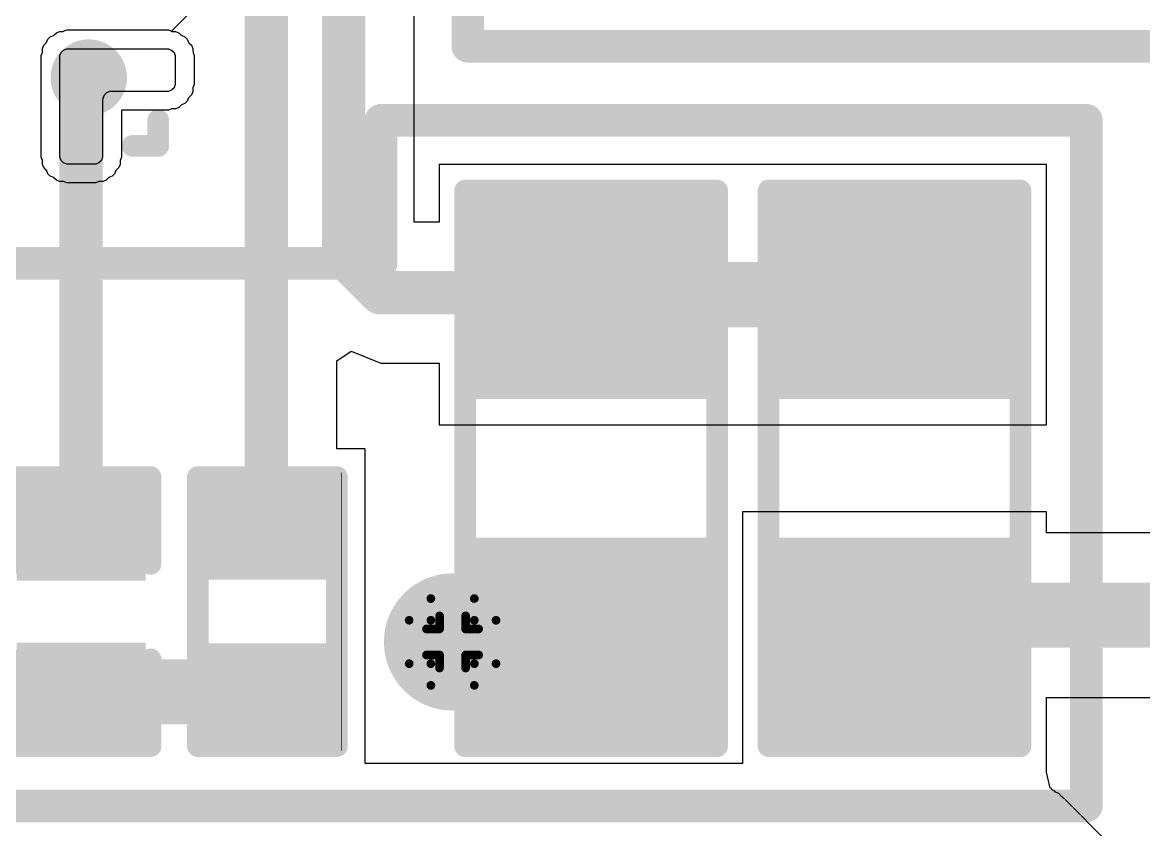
# Model space of a CAD drawing. Header units: inches. Extents: x -4 to 5258, y -4 to 5281.
# Drawn here: x 37.38 to 43.94, y 3.67 to 8.4 of the extents above; entities that cross this region are included whole.
import ezdxf

# ---------------------------------------------------------------- set-up
doc = ezdxf.new("R2010")
doc.units = ezdxf.units.IN
for name, color, linetype in [('Bottom Layer', 5, 'Continuous'), ('Bottom Solder', 6, 'Continuous'), ('Drill Drawing', 1, 'Continuous'), ('Layer 1', 16, 'Continuous'), ('Layer 2', 76, 'Continuous'), ('Top Layer', 1, 'Continuous'), ('Top Overlay', 2, 'Continuous'), ('Top Paste', 8, 'Continuous'), ('Top Solder', 216, 'Continuous'), ('Via Holes', 16, 'Continuous')]:
    doc.layers.add(name, color=color, linetype=linetype)

# ---------------------------------------------------------------- blocks, each defined once
blk = doc.blocks.new('13_WQFN_HR__3_2__31')
at = {"layer": 'Top Layer'}
h = blk.add_hatch(color=1, dxfattribs=at)
edge = h.paths.add_edge_path()
edge.add_arc((0.6937502, -1.19378476), 0.12205462, 0, 360)
at = {"layer": 'Top Paste'}
h = blk.add_hatch(color=8, dxfattribs=at)
edge = h.paths.add_edge_path()
edge.add_arc((0.6937502, -1.19378476), 0.12205462, 0, 360)
at = {"layer": 'Top Solder'}
h = blk.add_hatch(color=216, dxfattribs=at)
edge = h.paths.add_edge_path()
edge.add_arc((0.6937502, -1.19378476), 0.22365462, 0, 360)
at = {"layer": 'Top Layer'}
for p, q in [((0.5249951399999999, -1.06509566), (0.53260752, -1.04671876)), ((0.53260752, -1.04671876), (0.54667404, -1.03265224)), ((0.54667404, -1.03265224), (0.56505094, -1.02503986)), ((0.56505094, -1.02503986), (0.57499758, -1.0250424)), ((0.57499758, -1.0250424), (0.57500012, -1.02503224)), ((0.57500012, -1.02503224), (1.14999516, -1.02503732)), ((1.14999516, -1.02503732), (1.15993926, -1.02503224)), ((1.15993926, -1.02503224), (1.17831616, -1.03264208)), ((1.17831616, -1.03264208), (1.19238268, -1.04670352)), ((1.19238268, -1.04670352), (1.19999506, -1.06508042)), ((0.5249976799999999, -1.0750423), (0.5249951399999999, -1.06509566)), ((0.5249976799999999, -1.6500348), (0.5249976799999999, -1.0750423)), ((1.19999506, -1.06508042), (1.19999252, -1.07502452)), ((1.19999252, -1.07502452), (1.1999976, -1.07502706)), ((1.1999976, -1.07502706), (1.20000268, -1.07503214)), ((1.20000268, -1.07503214), (1.1999976, -1.22503692)), ((1.20000014, -1.23498356), (1.19238776, -1.25336046)), ((1.1999976, -1.22503692), (1.20000014, -1.23498356)), ((0.78342236, -1.29726182), (0.7759573, -1.31528566)), ((0.7972170999999999, -1.28346708), (0.78342236, -1.29726182)), ((0.81524094, -1.27600202), (0.7972170999999999, -1.28346708)), ((0.8249945399999999, -1.2750419), (0.81524094, -1.27600202)), ((1.15000024, -1.27503174), (0.8249945399999999, -1.2750419)), ((1.15000024, -1.27503682), (1.15000024, -1.27503174)), ((1.15994434, -1.27503682), (1.15000024, -1.27503682)), ((1.17832124, -1.26742698), (1.15994434, -1.27503682)), ((1.19238776, -1.25336046), (1.17832124, -1.26742698)), ((0.7759573, -1.31528566), (0.77499718, -1.3250418)), ((0.77499718, -1.3250418), (0.77499718, -1.32503926)), ((0.77499718, -1.32503926), (0.77499972, -1.6500348)), ((0.5249976799999999, -1.65003734), (0.5249976799999999, -1.6500348)), ((0.5249976799999999, -1.65998144), (0.5249976799999999, -1.65003734)), ((0.53260752, -1.67835834), (0.5249976799999999, -1.65998144)), ((0.54667404, -1.69242486), (0.53260752, -1.67835834)), ((0.56505094, -1.7000347), (0.54667404, -1.69242486)), ((0.57499504, -1.7000347), (0.56505094, -1.7000347)), ((0.72500236, -1.7000347), (0.57499504, -1.7000347)), ((0.73494646, -1.7000347), (0.72500236, -1.7000347)), ((0.72500236, -1.7000347), (0.72500236, -1.7000347)), ((0.75332336, -1.69242486), (0.73494646, -1.7000347)), ((0.76738988, -1.67835834), (0.75332336, -1.69242486)), ((0.7750022599999999, -1.65998144), (0.76738988, -1.67835834)), ((0.77499972, -1.6500348), (0.7750022599999999, -1.65998144))]:
    blk.add_line(p, q, dxfattribs=at)
at = {"layer": 'Top Overlay'}
for points in [[(1.10000288, -1.59330644, 0.127, 0.127, 0), (1.10000288, -1.44329658, 0.127, 0.127, 0)], [(0.9500057199999999, -1.59329882, 0.127, 0.127, 0), (1.10000288, -1.59330644, 0.127, 0.127, 0)]]:
    blk.add_lwpolyline(points, format="xyseb", dxfattribs=at)
for points in [[(1.06825288, -1.44329658, 0.0635, 0.0635, 1), (1.13175288, -1.44329658, 0.0635, 0.0635, 1)], [(0.9182557199999999, -1.59329882, 0.0635, 0.0635, 1), (0.98175572, -1.59329882, 0.0635, 0.0635, 1)], [(1.06825288, -1.59330644, 0.0635, 0.0635, 1), (1.13175288, -1.59330644, 0.0635, 0.0635, 1)], [(1.06825288, -1.59330644, 0.0635, 0.0635, 1), (1.13175288, -1.59330644, 0.0635, 0.0635, 1)]]:
    blk.add_lwpolyline(points, format="xyseb", close=True, dxfattribs=at)
at = {"layer": 'Top Solder'}
for p, q in [((1.17828822, -0.92267278), (5220.67629472, 5271.62100868)), ((0.54668166, -0.92268294), (0.5650788800000001, -0.9150680199999999)), ((0.5650788800000001, -0.9150680199999999), (0.5749747199999999, -0.91507056)), ((0.5749747199999999, -0.91507056), (0.57500012, -0.9150604)), ((0.57500012, -0.9150604), (1.14993928, -0.91506548)), ((1.14993928, -0.91506548), (1.15988338, -0.9150604)), ((1.15988338, -0.9150604), (1.17828822, -0.92267278)), ((0.4472279599999999, -0.9873487999999999), (0.45484542, -0.9689566599999999)), ((0.45484542, -0.9689566599999999), (0.46891194, -0.9548901399999999)), ((0.46891194, -0.9548901399999999), (0.48730408, -0.94727268)), ((0.48730408, -0.94727268), (0.4873091599999999, -0.94725744)), ((0.4873091599999999, -0.94725744), (0.48914304, -0.9464979799999998)), ((0.48914304, -0.9464979799999998), (0.4905247999999999, -0.94511622)), ((0.4905247999999999, -0.94511622), (0.50458878, -0.9310522400000001)), ((0.50458878, -0.9310522400000001), (0.52296314, -0.9234398599999999)), ((0.52296314, -0.9234398599999999), (0.5448427, -0.9234398599999999)), ((0.5448427, -0.9234398599999999), (0.54667404, -0.9226803999999998)), ((0.54667404, -0.9226803999999998), (0.54668166, -0.92268294)), ((1.17828822, -0.92267278), (1.17829584, -0.92267024)), ((1.17829584, -0.92267024), (1.18012972, -0.9234296999999999)), ((1.18012972, -0.9234296999999999), (1.20201436, -0.92342716)), ((1.20201436, -0.92342716), (1.22039126, -0.931037)), ((1.22039126, -0.931037), (1.23445778, -0.9451009799999999)), ((1.23445778, -0.9451009799999999), (1.2344654, -0.9451009799999999)), ((1.2344654, -0.9451009799999999), (1.23584208, -0.94647766)), ((1.23584208, -0.94647766), (1.23766072, -0.9472295)), ((1.23766072, -0.9472295), (1.23767088, -0.9472523599999999)), ((1.23767088, -0.9472523599999999), (1.25606302, -0.95486728)), ((1.25606302, -0.95486728), (1.27013208, -0.96892872)), ((1.27013208, -0.96892872), (1.2777597, -0.9873310199999998)), ((0.4150233, -1.0651236), (0.42263822, -1.04672638)), ((0.42263568, -1.04671876), (0.4233951399999999, -1.04488742)), ((0.42263822, -1.04672638), (0.42263568, -1.04671876)), ((0.4233951399999999, -1.0230104), (0.43100752, -1.0046335)), ((0.4233951399999999, -1.04488742), (0.4233951399999999, -1.0230104)), ((0.43100752, -1.0046335), (0.4450715, -0.99056952)), ((0.4450715, -0.99056952), (0.44645326, -0.9891877599999999)), ((0.44645326, -0.9891877599999999), (0.44721272, -0.98735388)), ((0.44721272, -0.98735388), (0.4472279599999999, -0.9873487999999999)), ((1.2777597, -0.9873310199999998), (1.27777748, -0.9873386399999999)), ((1.27777748, -0.9873386399999999), (1.2785344, -0.98916744)), ((1.2785344, -0.98916744), (1.27991362, -0.99054666)), ((1.27991362, -0.99054666), (1.27991362, -0.9905491999999999)), ((1.27991362, -0.9905491999999999), (1.29398268, -1.00461826)), ((1.29398268, -1.00461826), (1.30159506, -1.02299262)), ((1.30159506, -1.02299262), (1.30159506, -1.03710232)), ((1.30159506, -1.03710232), (1.30432556, -1.04024938)), ((1.30432556, -1.04024938), (1.30364484, -1.0498328)), ((0.41502584, -1.07507024), (0.4150233, -1.0651236)), ((0.41502584, -1.6500348), (0.41502584, -1.07507024)), ((1.30364484, -1.0498328), (1.3099669, -1.06510836)), ((1.3099669, -1.06510836), (1.30996436, -1.07500674)), ((1.30996436, -1.07500674), (1.30997452, -1.07503214)), ((1.30997452, -1.07503468), (1.30996944, -1.22501152)), ((1.30997452, -1.07503214), (1.30997452, -1.07503214)), ((1.30997452, -1.07503214), (1.30997452, -1.07503468)), ((1.30997198, -1.23495562), (1.30235706, -1.25335284)), ((1.30996944, -1.22501152), (1.30997198, -1.23495562)), ((1.27853694, -1.31090416), (1.27778256, -1.31272534)), ((1.2799187, -1.3095224), (1.27853694, -1.31090416)), ((1.29398776, -1.29544572), (1.2799187, -1.30951478)), ((1.2799187, -1.30951478), (1.2799187, -1.3095224)), ((1.30160014, -1.27706882), (1.29398776, -1.29544572)), ((1.3023596, -1.25336046), (1.30160014, -1.2551918)), ((1.30160014, -1.2551918), (1.30160014, -1.27706882)), ((1.30235706, -1.25335284), (1.3023596, -1.25336046)), ((1.18015258, -1.37663936), (1.17832124, -1.37739882)), ((1.20201944, -1.3766419), (1.18015258, -1.37663936)), ((1.22039634, -1.36903206), (1.20201944, -1.3766419)), ((1.23446794, -1.354963), (1.22039634, -1.36903206)), ((1.23447048, -1.354963), (1.23446794, -1.354963)), ((1.23587256, -1.35356092), (1.23447048, -1.354963)), ((1.25608334, -1.34518908), (1.23587256, -1.35356092)), ((1.27014986, -1.33112256), (1.25608334, -1.34518908)), ((1.27776732, -1.31273042), (1.27014986, -1.33112256)), ((1.27778256, -1.31272534), (1.27776732, -1.31273042)), ((1.14998754, -1.38500358), (0.8849690199999999, -1.3850112)), ((0.8849690199999999, -1.3850112), (0.88497156, -1.65000686)), ((1.15000024, -1.38500866), (1.14998754, -1.38500358)), ((1.15994434, -1.38500866), (1.15000024, -1.38500866)), ((1.1783187, -1.37739882), (1.15994434, -1.38500866)), ((1.17832124, -1.37739882), (1.1783187, -1.37739882)), ((0.41502584, -1.65003734), (0.41502584, -1.6500348)), ((0.41502584, -1.65998144), (0.41502584, -1.65003734)), ((0.42263568, -1.6783558), (0.41502584, -1.65998144)), ((0.42263568, -1.67835834), (0.42263568, -1.6783558)), ((0.4233951399999999, -1.68018968), (0.42263568, -1.67835834)), ((0.4233926, -1.70205654), (0.4233951399999999, -1.68018968)), ((0.43100244, -1.72043344), (0.4233926, -1.70205654)), ((0.8766022599999999, -1.7020667), (0.8689898799999999, -1.7204436)), ((0.8773617199999999, -1.67835834), (0.8766022599999999, -1.68018968)), ((0.8766022599999999, -1.68018968), (0.8766022599999999, -1.7020667)), ((0.8849740999999999, -1.6599535), (0.87735918, -1.67835072)), ((0.87735918, -1.67835072), (0.8773617199999999, -1.67835834)), ((0.88497156, -1.65000686), (0.88497156, -1.65000686)), ((0.88497156, -1.65000686), (0.8849740999999999, -1.6599535)), ((0.4450765799999999, -1.73451012), (0.43100244, -1.72043344)), ((0.4450765799999999, -1.73452028), (0.4450765799999999, -1.73451012)), ((0.44647866, -1.73592236), (0.4450765799999999, -1.73452028)), ((0.45484542, -1.75612044), (0.44647866, -1.73592236)), ((0.46891194, -1.77018696), (0.45484542, -1.75612044)), ((0.84515198, -1.75612044), (0.83108546, -1.77018696)), ((0.85276944, -1.7377283), (0.84515198, -1.75612044)), ((0.85278468, -1.73772322), (0.85276944, -1.7377283)), ((0.8535390599999999, -1.73590204), (0.85278468, -1.73772322)), ((0.85492082, -1.73452028), (0.8535390599999999, -1.73590204)), ((0.8689898799999999, -1.7204436), (0.85492082, -1.73451266)), ((0.85492082, -1.73451266), (0.85492082, -1.73452028)), ((0.48911002, -1.77855372), (0.46891194, -1.77018696)), ((0.4905121, -1.7799558), (0.48911002, -1.77855372)), ((0.49052226, -1.7799558), (0.4905121, -1.7799558)), ((0.50459894, -1.79402994), (0.49052226, -1.7799558)), ((0.52297584, -1.80163978), (0.50459894, -1.79402994)), ((0.5448427, -1.80163724), (0.52297584, -1.80163978)), ((0.54667404, -1.8023967), (0.5448427, -1.80163724)), ((0.54667658, -1.8023967), (0.54667404, -1.8023967)), ((0.56505094, -1.81000654), (0.54667658, -1.8023967)), ((0.73494646, -1.81000654), (0.56505094, -1.81000654)), ((0.7533208199999999, -1.8023967), (0.73494646, -1.81000654)), ((0.75332336, -1.8023967), (0.7533208199999999, -1.8023967)), ((0.7551547, -1.80163724), (0.75332336, -1.8023967)), ((0.77702156, -1.80163978), (0.7551547, -1.80163724)), ((0.7953984599999999, -1.79402994), (0.77702156, -1.80163978)), ((0.8094700599999999, -1.77996088), (0.7953984599999999, -1.79402994)), ((0.8094726, -1.77996088), (0.8094700599999999, -1.77996088)), ((0.81087468, -1.7785588), (0.8094726, -1.77996088)), ((0.83108546, -1.77018696), (0.81087468, -1.7785588))]:
    blk.add_line(p, q, dxfattribs=at)
blk = doc.blocks.new('RES_0805_162')
at = {"layer": 'Top Layer'}
for points in [[(-1.52399746, 0.635), (-0.50799746, 0.635), (-0.50799746, -0.635), (-1.52399746, -0.635)], [(0.50800254, 0.635), (1.52400254, 0.635), (1.52400254, -0.635), (0.50800254, -0.635)]]:
    blk.add_hatch(color=1, dxfattribs=at).paths.add_polyline_path(points)
at = {"layer": 'Top Paste'}
for points in [[(-1.52399746, 0.635), (-0.50799746, 0.635), (-0.50799746, -0.635), (-1.52399746, -0.635)], [(0.50800254, 0.635), (1.52400254, 0.635), (1.52400254, -0.635), (0.50800254, -0.635)]]:
    blk.add_hatch(color=8, dxfattribs=at).paths.add_polyline_path(points)
at = {"layer": 'Top Solder'}
for points in [[(-1.62559746, 0.7366), (-0.40639746, 0.7366), (-0.40639746, -0.7366), (-1.62559746, -0.7366)], [(0.40640254, 0.7366), (1.62560254, 0.7366), (1.62560254, -0.7366), (0.40640254, -0.7366)]]:
    blk.add_hatch(color=216, dxfattribs=at).paths.add_polyline_path(points)
at = {"layer": 'Top Overlay'}
for points in [[(-1.62559492, 0.7366, 0.127, 0.127, 0), (-1.62559492, -0.7366, 0.127, 0.127, 0)], [(-1.62559492, 0.7366, 0.127, 0.127, 0), (1.62560254, 0.7366, 0.127, 0.127, 0)], [(1.62560254, 0.7366, 0.127, 0.127, 0), (1.62560254, -0.7366, 0.127, 0.127, 0)], [(-1.62559492, -0.7366, 0.127, 0.127, 0), (1.62560254, -0.7366, 0.127, 0.127, 0)]]:
    blk.add_lwpolyline(points, format="xyseb", dxfattribs=at)
for points in [[(-1.65734492, 0.7366, 0.0635, 0.0635, 1), (-1.59384492, 0.7366, 0.0635, 0.0635, 1)], [(-1.65734492, 0.7366, 0.0635, 0.0635, 1), (-1.59384492, 0.7366, 0.0635, 0.0635, 1)], [(1.59385254, 0.7366, 0.0635, 0.0635, 1), (1.65735254, 0.7366, 0.0635, 0.0635, 1)], [(1.59385254, 0.7366, 0.0635, 0.0635, 1), (1.65735254, 0.7366, 0.0635, 0.0635, 1)], [(-1.65734492, -0.7366, 0.0635, 0.0635, 1), (-1.59384492, -0.7366, 0.0635, 0.0635, 1)], [(-1.65734492, -0.7366, 0.0635, 0.0635, 1), (-1.59384492, -0.7366, 0.0635, 0.0635, 1)], [(1.59385254, -0.7366, 0.0635, 0.0635, 1), (1.65735254, -0.7366, 0.0635, 0.0635, 1)], [(1.59385254, -0.7366, 0.0635, 0.0635, 1), (1.65735254, -0.7366, 0.0635, 0.0635, 1)]]:
    blk.add_lwpolyline(points, format="xyseb", close=True, dxfattribs=at)
blk = doc.blocks.new('R___0402_164')
at = {"layer": 'Top Layer'}
for points in [[(-0.69849746, -0.3175), (-0.69849746, 0.3175), (-0.24129746, 0.3175), (-0.24129746, -0.3175)], [(0.2412999999999999, -0.3175), (0.2413, 0.3175), (0.6985, 0.3175), (0.6985, -0.3175)]]:
    blk.add_hatch(color=1, dxfattribs=at).paths.add_polyline_path(points)
at = {"layer": 'Top Paste'}
for points in [[(-0.69849746, -0.3175), (-0.69849746, 0.3175), (-0.24129746, 0.3175), (-0.24129746, -0.3175)], [(0.2412999999999999, -0.3175), (0.2413, 0.3175), (0.6985, 0.3175), (0.6985, -0.3175)]]:
    blk.add_hatch(color=8, dxfattribs=at).paths.add_polyline_path(points)
at = {"layer": 'Top Solder'}
for points in [[(-0.7534986199999999, -0.37250116), (-0.7534986199999999, 0.37250116), (-0.1862962999999999, 0.37250116), (-0.1862963, -0.37250116)], [(0.1862988399999999, -0.37250116), (0.18629884, 0.37250116), (0.75350116, 0.37250116), (0.75350116, -0.37250116)]]:
    blk.add_hatch(color=216, dxfattribs=at).paths.add_polyline_path(points)
at = {"layer": 'Top Overlay'}
for points in [[(-0.7874, 0.4064, 0.127, 0.127, 0), (-0.7874, -0.4064, 0.127, 0.127, 0)], [(-0.7874, 0.4064, 0.127, 0.127, 0), (0.7874050799999999, 0.40639746, 0.127, 0.127, 0)], [(0.7874050799999999, 0.40639746, 0.127, 0.127, 0), (0.78740254, -0.40640254, 0.127, 0.127, 0)], [(-0.7874, -0.4064, 0.127, 0.127, 0), (0.78740254, -0.40640254, 0.127, 0.127, 0)], [(0.8128, -0.4317974599999999, 0.0032258, 0.0032258, 0), (-0.8127974599999999, -0.43180508, 0.0032258, 0.0032258, 0)]]:
    blk.add_lwpolyline(points, format="xyseb", dxfattribs=at)
for points in [[(-0.8191499999999999, 0.4064, 0.0635, 0.0635, 1), (-0.7556499999999999, 0.4064, 0.0635, 0.0635, 1)], [(-0.8191499999999999, 0.4064, 0.0635, 0.0635, 1), (-0.7556499999999999, 0.4064, 0.0635, 0.0635, 1)], [(0.75565508, 0.40639746, 0.0635, 0.0635, 1), (0.8191550799999999, 0.40639746, 0.0635, 0.0635, 1)], [(0.75565508, 0.40639746, 0.0635, 0.0635, 1), (0.8191550799999999, 0.40639746, 0.0635, 0.0635, 1)], [(-0.8191499999999999, -0.4064, 0.0635, 0.0635, 1), (-0.7556499999999999, -0.4064, 0.0635, 0.0635, 1)], [(-0.8191499999999999, -0.4064, 0.0635, 0.0635, 1), (-0.7556499999999999, -0.4064, 0.0635, 0.0635, 1)], [(0.75565254, -0.40640254, 0.0635, 0.0635, 1), (0.8191525399999998, -0.40640254, 0.0635, 0.0635, 1)], [(0.75565254, -0.40640254, 0.0635, 0.0635, 1), (0.8191525399999998, -0.40640254, 0.0635, 0.0635, 1)], [(-0.8136026399999999, -0.43180508, 0.0016129, 0.0016129, 1), (-0.81199228, -0.43180508, 0.0016129, 0.0016129, 1)], [(0.8119948199999999, -0.4317974599999999, 0.0016129, 0.0016129, 1), (0.81360518, -0.4317974599999999, 0.0016129, 0.0016129, 1)]]:
    blk.add_lwpolyline(points, format="xyseb", close=True, dxfattribs=at)
blk = doc.blocks.new('RES_0805_165')
at = {"layer": 'Top Layer'}
for points in [[(-1.52399746, 0.635), (-0.50799746, 0.635), (-0.50799746, -0.635), (-1.52399746, -0.635)], [(0.50799746, 0.635), (1.52399746, 0.635), (1.52399746, -0.635), (0.50799746, -0.635)]]:
    blk.add_hatch(color=1, dxfattribs=at).paths.add_polyline_path(points)
at = {"layer": 'Top Paste'}
for points in [[(-1.52399746, 0.635), (-0.50799746, 0.635), (-0.50799746, -0.635), (-1.52399746, -0.635)], [(0.50799746, 0.635), (1.52399746, 0.635), (1.52399746, -0.635), (0.50799746, -0.635)]]:
    blk.add_hatch(color=8, dxfattribs=at).paths.add_polyline_path(points)
at = {"layer": 'Top Solder'}
for points in [[(-1.62559746, 0.7366), (-0.40639746, 0.7366), (-0.40639746, -0.7366), (-1.62559746, -0.7366)], [(0.40639746, 0.7366), (1.62559746, 0.7366), (1.62559746, -0.7366), (0.40639746, -0.7366)]]:
    blk.add_hatch(color=216, dxfattribs=at).paths.add_polyline_path(points)
at = {"layer": 'Top Overlay'}
for points in [[(-1.6256, 0.7365974599999999, 0.127, 0.127, 0), (1.62560254, 0.7366, 0.127, 0.127, 0)], [(-1.6256, -0.73660254, 0.127, 0.127, 0), (-1.6256, 0.7365974599999999, 0.127, 0.127, 0)], [(1.62560254, -0.7366, 0.127, 0.127, 0), (1.62560254, 0.7366, 0.127, 0.127, 0)], [(-1.6256, -0.73660254, 0.127, 0.127, 0), (1.62560254, -0.7366, 0.127, 0.127, 0)]]:
    blk.add_lwpolyline(points, format="xyseb", dxfattribs=at)
for points in [[(-1.65735, 0.7365974599999999, 0.0635, 0.0635, 1), (-1.59385, 0.7365974599999999, 0.0635, 0.0635, 1)], [(-1.65735, 0.7365974599999999, 0.0635, 0.0635, 1), (-1.59385, 0.7365974599999999, 0.0635, 0.0635, 1)], [(1.59385254, 0.7366, 0.0635, 0.0635, 1), (1.65735254, 0.7366, 0.0635, 0.0635, 1)], [(1.59385254, 0.7366, 0.0635, 0.0635, 1), (1.65735254, 0.7366, 0.0635, 0.0635, 1)], [(-1.65735, -0.73660254, 0.0635, 0.0635, 1), (-1.59385, -0.73660254, 0.0635, 0.0635, 1)], [(-1.65735, -0.73660254, 0.0635, 0.0635, 1), (-1.59385, -0.73660254, 0.0635, 0.0635, 1)], [(1.59385254, -0.7366, 0.0635, 0.0635, 1), (1.65735254, -0.7366, 0.0635, 0.0635, 1)], [(1.59385254, -0.7366, 0.0635, 0.0635, 1), (1.65735254, -0.7366, 0.0635, 0.0635, 1)]]:
    blk.add_lwpolyline(points, format="xyseb", close=True, dxfattribs=at)
blk = doc.blocks.new('C___0402_294')
at = {"layer": 'Top Layer'}
for points in [[(-0.6985, -0.3175025400000001), (-0.6985, 0.31749746), (-0.2413000000000001, 0.31749746), (-0.2412999999999999, -0.3175025399999999)], [(0.2413000000000001, -0.3175), (0.2412999999999999, 0.3174999999999999), (0.6985, 0.3175), (0.6985, -0.3174999999999999)]]:
    blk.add_hatch(color=1, dxfattribs=at).paths.add_polyline_path(points)
at = {"layer": 'Top Paste'}
for points in [[(-0.6985, -0.3175025400000001), (-0.6985, 0.31749746), (-0.2413000000000001, 0.31749746), (-0.2412999999999999, -0.3175025399999999)], [(0.2413000000000001, -0.3175), (0.2412999999999999, 0.3174999999999999), (0.6985, 0.3175), (0.6985, -0.3174999999999999)]]:
    blk.add_hatch(color=8, dxfattribs=at).paths.add_polyline_path(points)
at = {"layer": 'Top Solder'}
for points in [[(-0.7584998799999999, -0.3775024200000001), (-0.7584998799999999, 0.3774973399999999), (-0.1813001200000001, 0.3774973400000001), (-0.1813001199999999, -0.3775024199999999)], [(0.1813001200000001, -0.3774998800000001), (0.1813001199999999, 0.3774998799999999), (0.7584998799999999, 0.3774998800000001), (0.7584998799999999, -0.3774998799999999)]]:
    blk.add_hatch(color=216, dxfattribs=at).paths.add_polyline_path(points)
at = {"layer": 'Top Overlay'}
for points in [[(-0.7874050799999999, -0.40640508, 0.127, 0.127, 0), (-0.78739746, 0.4064, 0.127, 0.127, 0)], [(-0.78739746, 0.4064, 0.127, 0.127, 0), (-0.27940254, 0.40640508, 0.127, 0.127, 0)], [(0.27940508, 0.4064, 0.127, 0.127, 0), (0.78740254, 0.40640254, 0.127, 0.127, 0)], [(0.78740254, -0.40640508, 0.127, 0.127, 0), (0.78740254, 0.40640254, 0.127, 0.127, 0)], [(-0.2794, -0.40640508, 0.127, 0.127, 0), (-0.7874050799999999, -0.40640508, 0.127, 0.127, 0)], [(0.78740254, -0.40640508, 0.127, 0.127, 0), (0.2794, -0.40640508, 0.127, 0.127, 0)]]:
    blk.add_lwpolyline(points, format="xyseb", dxfattribs=at)
for points in [[(-0.8191474599999999, 0.4064, 0.0635, 0.0635, 1), (-0.7556474599999999, 0.4064, 0.0635, 0.0635, 1)], [(-0.8191474599999999, 0.4064, 0.0635, 0.0635, 1), (-0.7556474599999999, 0.4064, 0.0635, 0.0635, 1)], [(-0.31115254, 0.40640508, 0.0635, 0.0635, 1), (-0.24765254, 0.40640508, 0.0635, 0.0635, 1)], [(0.24765508, 0.4064, 0.0635, 0.0635, 1), (0.31115508, 0.4064, 0.0635, 0.0635, 1)], [(0.75565254, 0.40640254, 0.0635, 0.0635, 1), (0.8191525399999998, 0.40640254, 0.0635, 0.0635, 1)], [(0.75565254, 0.40640254, 0.0635, 0.0635, 1), (0.8191525399999998, 0.40640254, 0.0635, 0.0635, 1)], [(-0.8191550799999999, -0.40640508, 0.0635, 0.0635, 1), (-0.75565508, -0.40640508, 0.0635, 0.0635, 1)], [(-0.8191550799999999, -0.40640508, 0.0635, 0.0635, 1), (-0.75565508, -0.40640508, 0.0635, 0.0635, 1)], [(-0.31115, -0.40640508, 0.0635, 0.0635, 1), (-0.24765, -0.40640508, 0.0635, 0.0635, 1)], [(0.24765, -0.40640508, 0.0635, 0.0635, 1), (0.31115, -0.40640508, 0.0635, 0.0635, 1)], [(0.75565254, -0.40640508, 0.0635, 0.0635, 1), (0.8191525399999998, -0.40640508, 0.0635, 0.0635, 1)], [(0.75565254, -0.40640508, 0.0635, 0.0635, 1), (0.8191525399999998, -0.40640508, 0.0635, 0.0635, 1)]]:
    blk.add_lwpolyline(points, format="xyseb", close=True, dxfattribs=at)

msp = doc.modelspace()

# ---------------------------------------------------------------- hatches: boundary and pattern name
at = {"layer": 'Bottom Layer'}
h = msp.add_hatch(color=5, dxfattribs=at)
edge = h.paths.add_edge_path()
edge.add_arc((39.8987899, 4.77116648), 0.2999994, 0, 360)
at = {"layer": 'Bottom Solder'}
h = msp.add_hatch(color=6, dxfattribs=at)
edge = h.paths.add_edge_path()
edge.add_arc((39.8987899, 4.77116648), 0.4015993999999999, 0, 360)
at = {"layer": 'Layer 1'}
h = msp.add_hatch(color=16, dxfattribs=at)
edge = h.paths.add_edge_path()
edge.add_arc((39.8987899, 4.77116648), 0.2999994, 0, 360)
at = {"layer": 'Layer 2'}
h = msp.add_hatch(color=76, dxfattribs=at)
edge = h.paths.add_edge_path()
edge.add_arc((39.8987899, 4.77116648), 0.2999994, 0, 360)
at = {"layer": 'Top Layer'}
h = msp.add_hatch(color=1, dxfattribs=at)
edge = h.paths.add_edge_path()
edge.add_arc((39.8987899, 4.77116648), 0.2999994, 0, 360)
at = {"layer": 'Top Solder'}
h = msp.add_hatch(color=216, dxfattribs=at)
edge = h.paths.add_edge_path()
edge.add_arc((39.8987899, 4.77116648), 0.4015993999999999, 0, 360)
at = {"layer": 'Via Holes'}
h = msp.add_hatch(color=7, dxfattribs=at)
edge = h.paths.add_edge_path()
edge.add_arc((39.8987899, 4.77116648), 0.1499997, 0, 360)

# ---------------------------------------------------------------- linework, layer by layer
at = {"layer": 'Drill Drawing'}
for points in [[(39.77178989999999, 4.89816648, 0.0508, 0.0508, 0), (39.77178989999999, 5.025166479999999, 0.0508, 0.0508, 0)], [(39.77178989999999, 5.025166479999999, 0.0508, 0.0508, 0), (40.0257899, 5.025166479999999, 0.0508, 0.0508, 0)], [(40.0257899, 4.89816648, 0.0508, 0.0508, 0), (40.0257899, 5.025166479999999, 0.0508, 0.0508, 0)], [(39.6447899, 4.64416648, 0.0508, 0.0508, 0), (39.6447899, 4.89816648, 0.0508, 0.0508, 0)], [(39.6447899, 4.89816648, 0.0508, 0.0508, 0), (39.77178989999999, 4.89816648, 0.0508, 0.0508, 0)], [(39.8225899, 4.84736648, 0.0508, 0.0508, 0), (39.8225899, 4.92356648, 0.0508, 0.0508, 0)], [(39.8225899, 4.92356648, 0.0508, 0.0508, 0), (39.9749899, 4.92356648, 0.0508, 0.0508, 0)], [(39.9749899, 4.84736648, 0.0508, 0.0508, 0), (39.9749899, 4.92356648, 0.0508, 0.0508, 0)], [(40.0257899, 4.89816648, 0.0508, 0.0508, 0), (40.15278989999999, 4.89816648, 0.0508, 0.0508, 0)], [(40.15278989999999, 4.64416648, 0.0508, 0.0508, 0), (40.15278989999999, 4.89816648, 0.0508, 0.0508, 0)], [(39.7463899, 4.69496648, 0.0508, 0.0508, 0), (39.7463899, 4.84736648, 0.0508, 0.0508, 0)], [(39.7463899, 4.84736648, 0.0508, 0.0508, 0), (39.8225899, 4.84736648, 0.0508, 0.0508, 0)], [(39.9749899, 4.84736648, 0.0508, 0.0508, 0), (40.0511899, 4.84736648, 0.0508, 0.0508, 0)], [(40.0511899, 4.69496648, 0.0508, 0.0508, 0), (40.0511899, 4.84736648, 0.0508, 0.0508, 0)], [(39.6447899, 4.64416648, 0.0508, 0.0508, 0), (39.77178989999999, 4.64416648, 0.0508, 0.0508, 0)], [(39.7463899, 4.69496648, 0.0508, 0.0508, 0), (39.8225899, 4.69496648, 0.0508, 0.0508, 0)], [(39.77178989999999, 4.51716648, 0.0508, 0.0508, 0), (39.77178989999999, 4.64416648, 0.0508, 0.0508, 0)], [(39.8225899, 4.61876648, 0.0508, 0.0508, 0), (39.8225899, 4.69496648, 0.0508, 0.0508, 0)], [(39.9749899, 4.69496648, 0.0508, 0.0508, 0), (40.0511899, 4.69496648, 0.0508, 0.0508, 0)], [(39.9749899, 4.61876648, 0.0508, 0.0508, 0), (39.9749899, 4.69496648, 0.0508, 0.0508, 0)], [(40.0257899, 4.64416648, 0.0508, 0.0508, 0), (40.15278989999999, 4.64416648, 0.0508, 0.0508, 0)], [(40.0257899, 4.51716648, 0.0508, 0.0508, 0), (40.0257899, 4.64416648, 0.0508, 0.0508, 0)], [(39.8225899, 4.61876648, 0.0508, 0.0508, 0), (39.9749899, 4.61876648, 0.0508, 0.0508, 0)], [(39.77178989999999, 4.51716648, 0.0508, 0.0508, 0), (40.0257899, 4.51716648, 0.0508, 0.0508, 0)]]:
    msp.add_lwpolyline(points, format="xyseb", dxfattribs=at)
for points in [[(39.7590899, 5.025166479999999, 0.0254, 0.0254, 1), (39.7844899, 5.025166479999999, 0.0254, 0.0254, 1)], [(39.7590899, 5.025166479999999, 0.0254, 0.0254, 1), (39.7844899, 5.025166479999999, 0.0254, 0.0254, 1)], [(40.0130899, 5.025166479999999, 0.0254, 0.0254, 1), (40.03848989999999, 5.025166479999999, 0.0254, 0.0254, 1)], [(40.0130899, 5.025166479999999, 0.0254, 0.0254, 1), (40.03848989999999, 5.025166479999999, 0.0254, 0.0254, 1)], [(39.6320899, 4.89816648, 0.0254, 0.0254, 1), (39.6574899, 4.89816648, 0.0254, 0.0254, 1)], [(39.6320899, 4.89816648, 0.0254, 0.0254, 1), (39.6574899, 4.89816648, 0.0254, 0.0254, 1)], [(39.7590899, 4.89816648, 0.0254, 0.0254, 1), (39.7844899, 4.89816648, 0.0254, 0.0254, 1)], [(39.7590899, 4.89816648, 0.0254, 0.0254, 1), (39.7844899, 4.89816648, 0.0254, 0.0254, 1)], [(39.8098899, 4.92356648, 0.0254, 0.0254, 1), (39.8352899, 4.92356648, 0.0254, 0.0254, 1)], [(39.8098899, 4.92356648, 0.0254, 0.0254, 1), (39.8352899, 4.92356648, 0.0254, 0.0254, 1)], [(39.9622899, 4.92356648, 0.0254, 0.0254, 1), (39.9876899, 4.92356648, 0.0254, 0.0254, 1)], [(39.9622899, 4.92356648, 0.0254, 0.0254, 1), (39.9876899, 4.92356648, 0.0254, 0.0254, 1)], [(40.0130899, 4.89816648, 0.0254, 0.0254, 1), (40.03848989999999, 4.89816648, 0.0254, 0.0254, 1)], [(40.0130899, 4.89816648, 0.0254, 0.0254, 1), (40.03848989999999, 4.89816648, 0.0254, 0.0254, 1)], [(40.1400899, 4.89816648, 0.0254, 0.0254, 1), (40.1654899, 4.89816648, 0.0254, 0.0254, 1)], [(40.1400899, 4.89816648, 0.0254, 0.0254, 1), (40.1654899, 4.89816648, 0.0254, 0.0254, 1)], [(39.73368989999999, 4.84736648, 0.0254, 0.0254, 1), (39.7590899, 4.84736648, 0.0254, 0.0254, 1)], [(39.73368989999999, 4.84736648, 0.0254, 0.0254, 1), (39.7590899, 4.84736648, 0.0254, 0.0254, 1)], [(39.8098899, 4.84736648, 0.0254, 0.0254, 1), (39.8352899, 4.84736648, 0.0254, 0.0254, 1)], [(39.8098899, 4.84736648, 0.0254, 0.0254, 1), (39.8352899, 4.84736648, 0.0254, 0.0254, 1)], [(39.9622899, 4.84736648, 0.0254, 0.0254, 1), (39.9876899, 4.84736648, 0.0254, 0.0254, 1)], [(39.9622899, 4.84736648, 0.0254, 0.0254, 1), (39.9876899, 4.84736648, 0.0254, 0.0254, 1)], [(40.03848989999999, 4.84736648, 0.0254, 0.0254, 1), (40.0638899, 4.84736648, 0.0254, 0.0254, 1)], [(40.03848989999999, 4.84736648, 0.0254, 0.0254, 1), (40.0638899, 4.84736648, 0.0254, 0.0254, 1)], [(39.6320899, 4.64416648, 0.0254, 0.0254, 1), (39.6574899, 4.64416648, 0.0254, 0.0254, 1)], [(39.6320899, 4.64416648, 0.0254, 0.0254, 1), (39.6574899, 4.64416648, 0.0254, 0.0254, 1)], [(39.73368989999999, 4.69496648, 0.0254, 0.0254, 1), (39.7590899, 4.69496648, 0.0254, 0.0254, 1)], [(39.73368989999999, 4.69496648, 0.0254, 0.0254, 1), (39.7590899, 4.69496648, 0.0254, 0.0254, 1)], [(39.7590899, 4.64416648, 0.0254, 0.0254, 1), (39.7844899, 4.64416648, 0.0254, 0.0254, 1)], [(39.7590899, 4.64416648, 0.0254, 0.0254, 1), (39.7844899, 4.64416648, 0.0254, 0.0254, 1)], [(39.8098899, 4.69496648, 0.0254, 0.0254, 1), (39.8352899, 4.69496648, 0.0254, 0.0254, 1)], [(39.8098899, 4.69496648, 0.0254, 0.0254, 1), (39.8352899, 4.69496648, 0.0254, 0.0254, 1)], [(39.9622899, 4.69496648, 0.0254, 0.0254, 1), (39.9876899, 4.69496648, 0.0254, 0.0254, 1)], [(39.9622899, 4.69496648, 0.0254, 0.0254, 1), (39.9876899, 4.69496648, 0.0254, 0.0254, 1)], [(40.0130899, 4.64416648, 0.0254, 0.0254, 1), (40.03848989999999, 4.64416648, 0.0254, 0.0254, 1)], [(40.0130899, 4.64416648, 0.0254, 0.0254, 1), (40.03848989999999, 4.64416648, 0.0254, 0.0254, 1)], [(40.03848989999999, 4.69496648, 0.0254, 0.0254, 1), (40.0638899, 4.69496648, 0.0254, 0.0254, 1)], [(40.03848989999999, 4.69496648, 0.0254, 0.0254, 1), (40.0638899, 4.69496648, 0.0254, 0.0254, 1)], [(40.1400899, 4.64416648, 0.0254, 0.0254, 1), (40.1654899, 4.64416648, 0.0254, 0.0254, 1)], [(40.1400899, 4.64416648, 0.0254, 0.0254, 1), (40.1654899, 4.64416648, 0.0254, 0.0254, 1)], [(39.8098899, 4.61876648, 0.0254, 0.0254, 1), (39.8352899, 4.61876648, 0.0254, 0.0254, 1)], [(39.8098899, 4.61876648, 0.0254, 0.0254, 1), (39.8352899, 4.61876648, 0.0254, 0.0254, 1)], [(39.9622899, 4.61876648, 0.0254, 0.0254, 1), (39.9876899, 4.61876648, 0.0254, 0.0254, 1)], [(39.9622899, 4.61876648, 0.0254, 0.0254, 1), (39.9876899, 4.61876648, 0.0254, 0.0254, 1)], [(39.7590899, 4.51716648, 0.0254, 0.0254, 1), (39.7844899, 4.51716648, 0.0254, 0.0254, 1)], [(39.7590899, 4.51716648, 0.0254, 0.0254, 1), (39.7844899, 4.51716648, 0.0254, 0.0254, 1)], [(40.0130899, 4.51716648, 0.0254, 0.0254, 1), (40.03848989999999, 4.51716648, 0.0254, 0.0254, 1)], [(40.0130899, 4.51716648, 0.0254, 0.0254, 1), (40.03848989999999, 4.51716648, 0.0254, 0.0254, 1)]]:
    msp.add_lwpolyline(points, format="xyseb", close=True, dxfattribs=at)
at = {"layer": 'Top Layer'}
for p, q in [((39.67468823999999, 7.22681562), (39.67468823999999, 8.912476459999999)), ((41.59451168, 7.565166479999998), (39.82011848, 7.565166479999998)), ((39.82011848, 7.565166479999998), (39.82011848, 7.22681562)), ((43.37251168, 7.565169019999999), (41.59451168, 7.565169019999999)), ((41.59451168, 7.565169019999999), (41.59451168, 7.565166479999998)), ((43.37251168, 6.04116902), (43.37251168, 7.565169019999999)), ((39.82011848, 7.22681562), (39.67468823999999, 7.22681562)), ((39.2215116, 6.417256659999999), (39.30598945999999, 6.473703079999999)), ((39.30598945999999, 6.473703079999999), (39.47902188, 6.4020319)), ((39.2215116, 5.90146902), (39.2215116, 6.417256659999999)), ((39.47902188, 6.4020319), (39.82011848, 6.4020319)), ((39.82011848, 6.4020319), (39.82011848, 6.041166479999999)), ((39.82011848, 6.041166479999999), (41.59811848, 6.041166479999999)), ((41.59811848, 6.041166479999999), (41.59811848, 6.04116902)), ((41.59811848, 6.04116902), (43.37251168, 6.04116902)), ((39.38746504, 5.90146902), (39.2215116, 5.90146902)), ((39.38746504, 4.936269019999999), (39.38746504, 5.90146902)), ((43.37251168, 5.533174099999999), (41.59451168, 5.533174099999999)), ((41.59451168, 5.533174099999999), (41.59451168, 4.0601773)), ((43.37251168, 5.408968099999999), (43.37251168, 5.533174099999999)), ((47.78214726, 5.408968099999999), (43.37251168, 5.408968099999999)), ((39.38746504, 4.0601773), (39.38746504, 4.936269019999999)), ((43.37251168, 4.00917664), (43.37251168, 4.44671958)), ((43.37251168, 4.44671958), (47.98143312, 4.44671958)), ((41.59451168, 4.0601773), (39.38746504, 4.0601773)), ((43.37251421999999, 4.0091741), (43.37251168, 4.00917664)), ((43.3931695, 3.91612882), (43.37251421999999, 4.0091741)), ((43.39382736, 3.9151433), (43.3931695, 3.91612882)), ((43.40032976, 3.91385806), (43.39382736, 3.9151433)), ((43.40033992, 3.91385044), (43.40032976, 3.91385806)), ((43.40594823999999, 3.90547352), (43.40033992, 3.91385044)), ((43.42126952, 3.8991286), (43.40594823999999, 3.90547352)), ((43.4241829, 3.8920928), (43.42126952, 3.8991286)), ((43.44410412, 3.88383526), (43.4241829, 3.8920928)), ((43.46217622, 3.865753), (43.44410412, 3.88383526)), ((43.46224479999999, 3.865725059999999), (43.46217622, 3.865753)), ((43.46224734, 3.865722519999999), (43.46224479999999, 3.865725059999999)), ((43.46273755999999, 3.86453888), (43.46224734, 3.865722519999999)), ((43.46610052, 3.863146959999999), (43.46273755999999, 3.86453888)), ((43.46610814, 3.86312918), (43.46610052, 3.863146959999999)), ((43.46618942, 3.86309616), (43.46610814, 3.86312918)), ((43.48410404, 3.84518408), (43.46618942, 3.86309616)), ((43.48411419999999, 3.84516122), (43.48410404, 3.84518408)), ((43.48414214, 3.84514852), (43.48411419999999, 3.84516122)), ((43.72524148, 3.60404664), (43.48414214, 3.84514852))]:
    msp.add_line(p, q, dxfattribs=at)
for points in [[(39.26229638, 7.031149259999999, 0.254, 0.254, 0), (39.26229638, 8.912476459999999, 0.254, 0.254, 0)], [(38.80911974, 5.41886902, 0.254, 0.254, 0), (38.80911974, 8.5919691, 0.254, 0.254, 0)], [(37.7263279, 8.02881554, 0.254, 0.254, 0), (37.771197, 8.07368464, 0.254, 0.254, 0)], [(37.7263279, 5.418871559999999, 0.254, 0.254, 0), (37.7263279, 8.02881554, 0.254, 0.254, 0)], [(39.26229638, 7.031149259999999, 0.254, 0.254, 0), (39.47902188, 6.814423759999999, 0.254, 0.254, 0)], [(40.96311848, 6.80316648, 0.3809999999999999, 0.3809999999999999, 0), (42.73750914, 6.80316648, 0.3809999999999999, 0.3809999999999999, 0)], [(39.47902188, 6.814423759999999, 0.254, 0.254, 0), (40.9518612, 6.814423759999999, 0.254, 0.254, 0)], [(40.9518612, 6.814423759999999, 0.254, 0.254, 0), (40.96311848, 6.80316648, 0.254, 0.254, 0)], [(35.50642632, 5.418874099999999, 0.3809999999999999, 0.3809999999999999, 0), (37.72632536, 5.418874099999999, 0.3809999999999999, 0.3809999999999999, 0)], [(42.73751168, 4.92784384, 0.3809999999999999, 0.3809999999999999, 0), (47.98143312, 4.92784384, 0.3809999999999999, 0.3809999999999999, 0)], [(39.8987899, 4.77116648, 0.3809999999999999, 0.3809999999999999, 0), (40.70911847999999, 4.77116648, 0.3809999999999999, 0.3809999999999999, 0)], [(40.70911847999999, 4.77116648, 0.3809999999999999, 0.3809999999999999, 0), (40.96311848, 4.77116648, 0.3809999999999999, 0.3809999999999999, 0)], [(36.59606346, 4.4790741, 0.3809999999999999, 0.3809999999999999, 0), (38.8159625, 4.4790741, 0.3809999999999999, 0.3809999999999999, 0)], [(38.8159625, 4.4790741, 0.1016, 0.1016, 0), (38.81596504, 4.47907156, 0.1016, 0.1016, 0)]]:
    msp.add_lwpolyline(points, format="xyseb", dxfattribs=at)
for points in [[(37.707697, 8.07368464, 0.127, 0.127, 1), (37.834697, 8.07368464, 0.127, 0.127, 1)], [(37.6628279, 8.02881554, 0.127, 0.127, 1), (37.7898279, 8.02881554, 0.127, 0.127, 1)], [(37.6628279, 8.02881554, 0.127, 0.127, 1), (37.7898279, 8.02881554, 0.127, 0.127, 1)], [(39.19879638, 7.031149259999999, 0.127, 0.127, 1), (39.32579638, 7.031149259999999, 0.127, 0.127, 1)], [(39.19879638, 7.031149259999999, 0.127, 0.127, 1), (39.32579638, 7.031149259999999, 0.127, 0.127, 1)], [(40.86786848, 6.80316648, 0.1905, 0.1905, 1), (41.05836848, 6.80316648, 0.1905, 0.1905, 1)], [(42.64225914, 6.80316648, 0.1905, 0.1905, 1), (42.83275914, 6.80316648, 0.1905, 0.1905, 1)], [(39.41552188, 6.814423759999999, 0.127, 0.127, 1), (39.54252188, 6.814423759999999, 0.127, 0.127, 1)], [(39.41552188, 6.814423759999999, 0.127, 0.127, 1), (39.54252188, 6.814423759999999, 0.127, 0.127, 1)], [(40.8883612, 6.814423759999999, 0.127, 0.127, 1), (41.0153612, 6.814423759999999, 0.127, 0.127, 1)], [(40.8883612, 6.814423759999999, 0.127, 0.127, 1), (41.0153612, 6.814423759999999, 0.127, 0.127, 1)], [(40.89961848, 6.80316648, 0.127, 0.127, 1), (41.02661848, 6.80316648, 0.127, 0.127, 1)], [(37.63107536, 5.418874099999999, 0.1905, 0.1905, 1), (37.82157536, 5.418874099999999, 0.1905, 0.1905, 1)], [(37.6628279, 5.418871559999999, 0.127, 0.127, 1), (37.7898279, 5.418871559999999, 0.127, 0.127, 1)], [(38.74561974, 5.41886902, 0.127, 0.127, 1), (38.87261974, 5.41886902, 0.127, 0.127, 1)], [(42.64226168, 4.92784384, 0.1905, 0.1905, 1), (42.83276168, 4.92784384, 0.1905, 0.1905, 1)], [(39.8035399, 4.77116648, 0.1905, 0.1905, 1), (39.9940399, 4.77116648, 0.1905, 0.1905, 1)], [(40.61386848, 4.77116648, 0.1905, 0.1905, 1), (40.80436848, 4.77116648, 0.1905, 0.1905, 1)], [(40.61386848, 4.77116648, 0.1905, 0.1905, 1), (40.80436848, 4.77116648, 0.1905, 0.1905, 1)], [(40.86786848, 4.77116648, 0.1905, 0.1905, 1), (41.05836848, 4.77116648, 0.1905, 0.1905, 1)], [(38.7207125, 4.4790741, 0.1905, 0.1905, 1), (38.9112125, 4.4790741, 0.1905, 0.1905, 1)], [(38.79056249999999, 4.4790741, 0.0508, 0.0508, 1), (38.8413625, 4.4790741, 0.0508, 0.0508, 1)], [(38.79056504, 4.47907156, 0.0508, 0.0508, 1), (38.84136504, 4.47907156, 0.0508, 0.0508, 1)]]:
    msp.add_lwpolyline(points, format="xyseb", close=True, dxfattribs=at)
at = {"layer": 'Top Overlay'}
for points in [[(39.98797438, 8.25667132, 0.1905, 0.1905, 0), (39.98797438, 13.08267132, 0.1905, 0.1905, 0)], [(39.98797438, 8.25667132, 0.1905, 0.1905, 0), (47.48097438, 8.25667132, 0.1905, 0.1905, 0)], [(39.47997438, 7.824172819999999, 0.1905, 0.1905, 0), (43.6050055, 7.824172819999999, 0.1905, 0.1905, 0)], [(39.47997438, 6.98667132, 0.1905, 0.1905, 0), (39.47997438, 7.824172819999999, 0.1905, 0.1905, 0)], [(43.6050055, 3.81167132, 0.1905, 0.1905, 0), (43.6050055, 7.824172819999999, 0.1905, 0.1905, 0)], [(32.78090726, 6.98667132, 0.1905, 0.1905, 0), (39.47997438, 6.98667132, 0.1905, 0.1905, 0)], [(32.78090726, 3.81167132, 0.1905, 0.1905, 0), (43.6050055, 3.81167132, 0.1905, 0.1905, 0)]]:
    msp.add_lwpolyline(points, format="xyseb", dxfattribs=at)
for points in [[(39.94034938, 8.25667132, 0.09524999999999999, 0.09524999999999999, 1), (40.03559937999999, 8.25667132, 0.09524999999999999, 0.09524999999999999, 1)], [(39.94034938, 8.25667132, 0.09524999999999999, 0.09524999999999999, 1), (40.03559937999999, 8.25667132, 0.09524999999999999, 0.09524999999999999, 1)], [(39.43234938, 7.824172819999999, 0.09524999999999999, 0.09524999999999999, 1), (39.52759938, 7.824172819999999, 0.09524999999999999, 0.09524999999999999, 1)], [(39.43234938, 7.824172819999999, 0.09524999999999999, 0.09524999999999999, 1), (39.52759938, 7.824172819999999, 0.09524999999999999, 0.09524999999999999, 1)], [(43.55738049999999, 7.824172819999999, 0.09524999999999999, 0.09524999999999999, 1), (43.6526305, 7.824172819999999, 0.09524999999999999, 0.09524999999999999, 1)], [(43.55738049999999, 7.824172819999999, 0.09524999999999999, 0.09524999999999999, 1), (43.6526305, 7.824172819999999, 0.09524999999999999, 0.09524999999999999, 1)], [(39.43234938, 6.98667132, 0.09524999999999999, 0.09524999999999999, 1), (39.52759938, 6.98667132, 0.09524999999999999, 0.09524999999999999, 1)], [(39.43234938, 6.98667132, 0.09524999999999999, 0.09524999999999999, 1), (39.52759938, 6.98667132, 0.09524999999999999, 0.09524999999999999, 1)], [(43.55738049999999, 3.81167132, 0.09524999999999999, 0.09524999999999999, 1), (43.6526305, 3.81167132, 0.09524999999999999, 0.09524999999999999, 1)], [(43.55738049999999, 3.81167132, 0.09524999999999999, 0.09524999999999999, 1), (43.6526305, 3.81167132, 0.09524999999999999, 0.09524999999999999, 1)]]:
    msp.add_lwpolyline(points, format="xyseb", close=True, dxfattribs=at)

# ---------------------------------------------------------------- block references
msp.add_blockref('13_WQFN_HR__3_2__31', (37.0774468, 9.2674694))
for name, p, rotation in [('RES_0805_162', (40.70911847999999, 5.787163939999999), 90), ('RES_0805_165', (42.48351168, 5.78717156), 270), ('C___0402_294', (37.72633044, 4.948971559999999), 270), ('R___0402_164', (38.81596504, 4.94896902), 90)]:
    msp.add_blockref(name, p, dxfattribs=dict(rotation=rotation))

doc.saveas('drawing.dxf')
